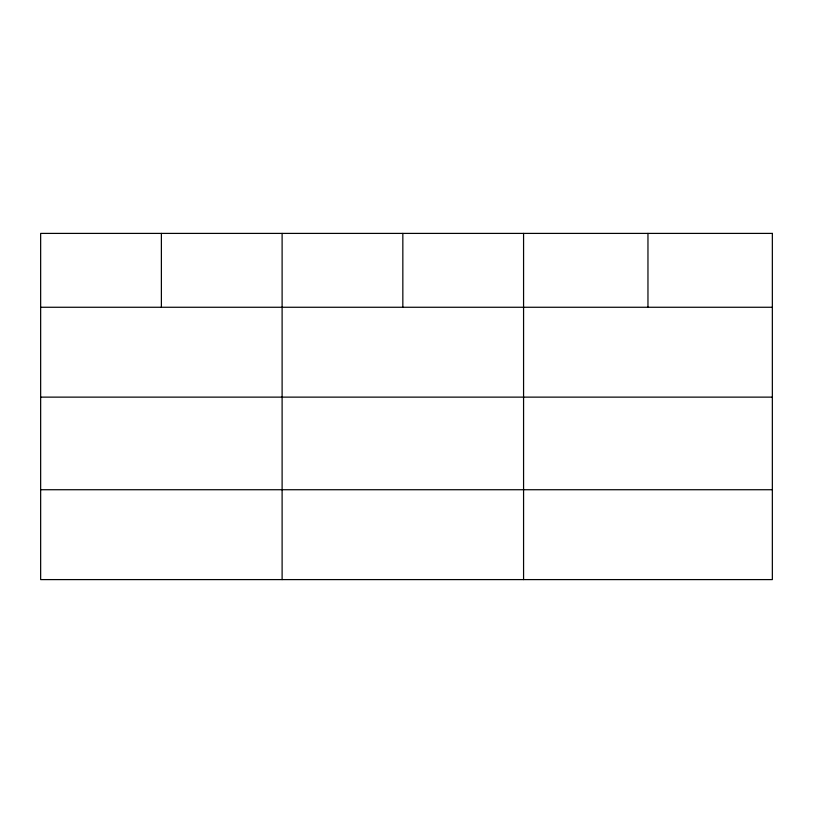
<?xml version="1.0" encoding="UTF-8"?>
<svg xmlns="http://www.w3.org/2000/svg" width="813" height="813" viewBox="0 0 813 813"><rect width="100%" height="100%" fill="white"/><g stroke="black" fill="none" stroke-linecap="round" stroke-linejoin="round"><path stroke-width="1.22" d="M40.65 307.263L772.35 307.263M40.65 397.13L772.35 397.13M40.65 489.731L772.35 489.731M647.961 233.402L647.961 307.263M523.572 233.402L523.572 579.598M402.841 233.402L402.841 307.263M282.111 233.402L282.111 579.598M161.381 233.402L161.381 307.263M772.35 233.402L40.65 233.402L40.65 579.598L772.35 579.598L772.35 233.402"/></g></svg>
